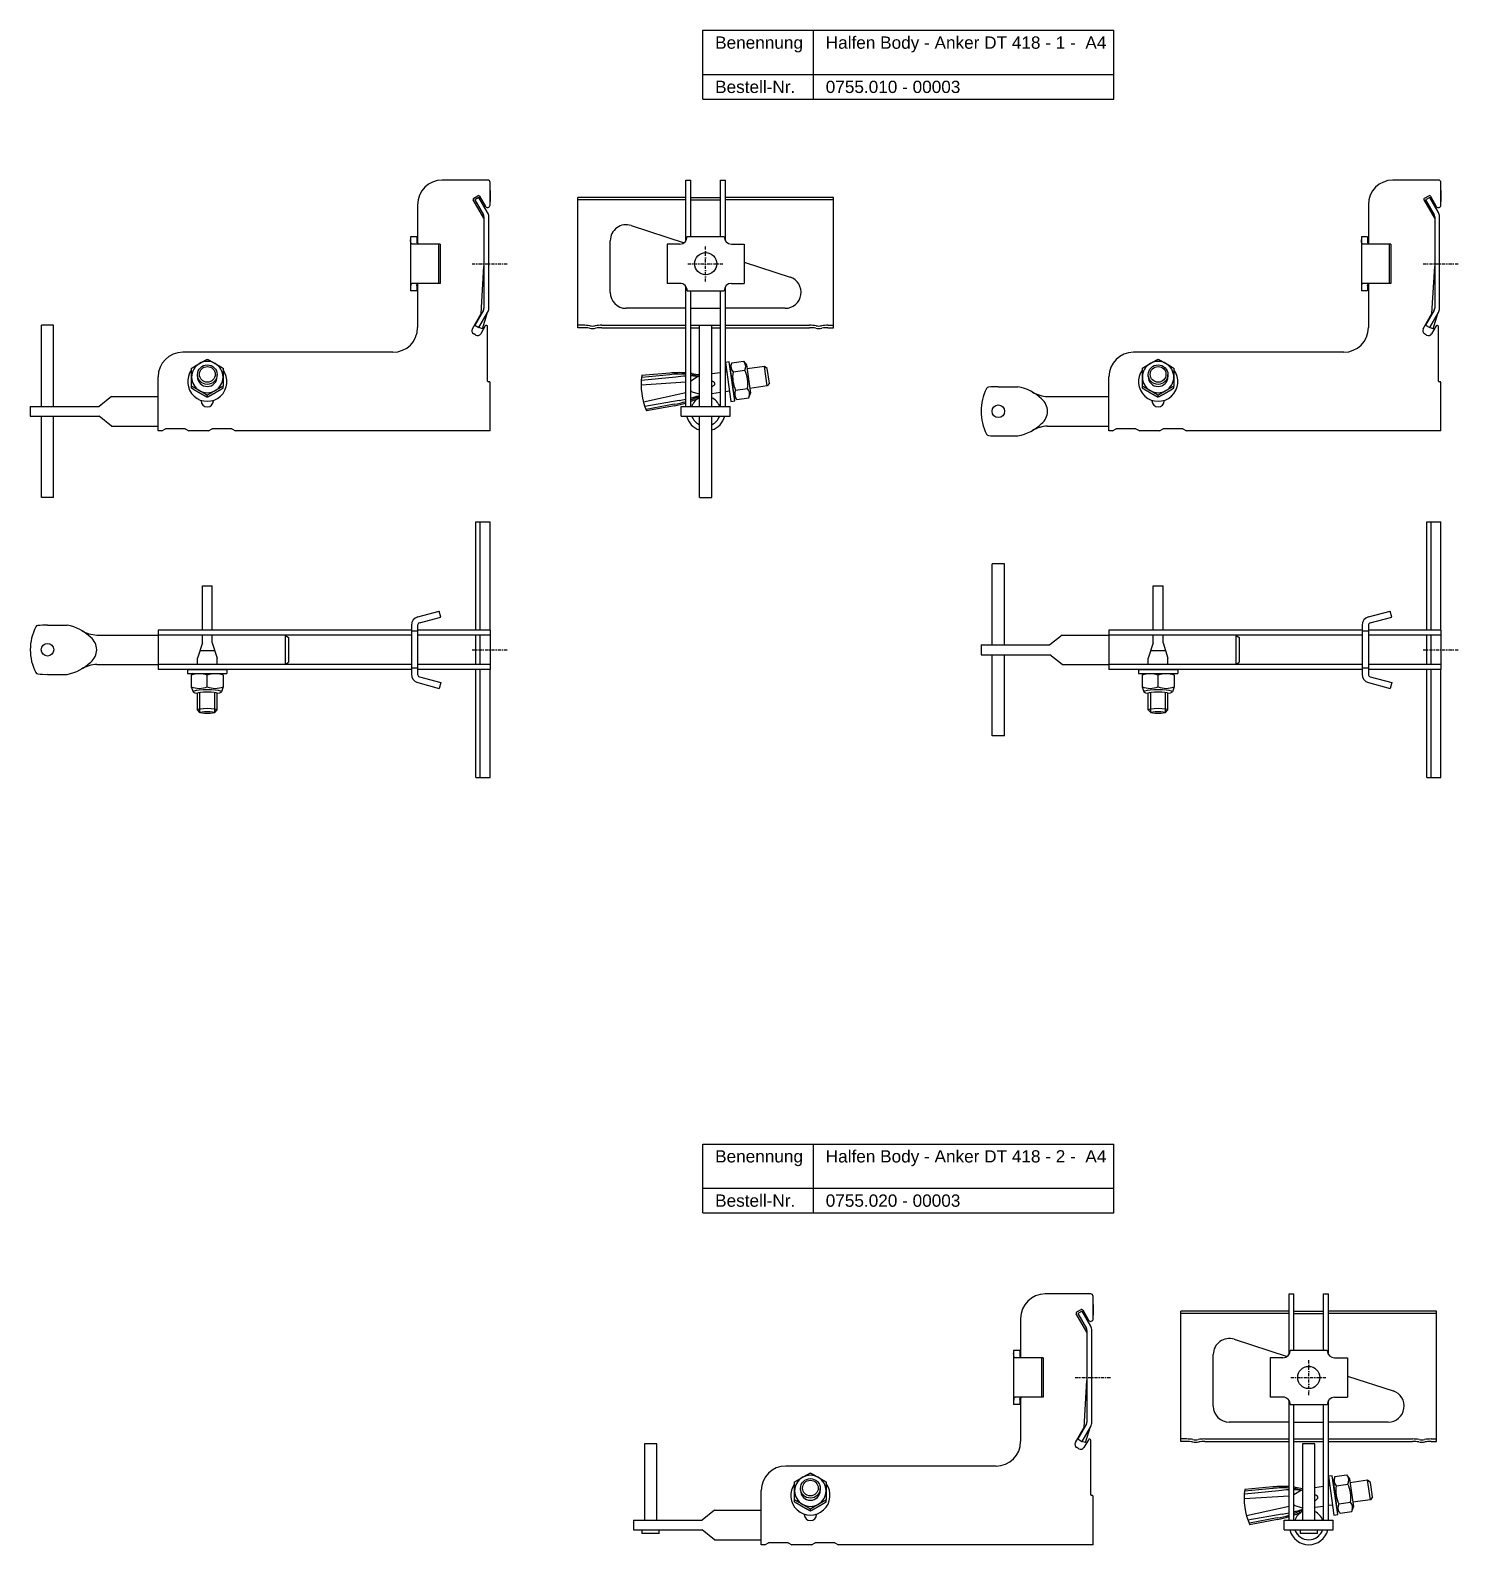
# Model space of a CAD drawing. Header units: millimetres. Extents: x -508 to 780, y -1202 to 170.
# Drawn here: x -508 to 73, y -446 to 170 of the extents above; entities that cross this region are included whole.
import ezdxf

# ---------------------------------------------------------------- set-up
doc = ezdxf.new("R2010")
doc.units = ezdxf.units.MM
doc.header["$LTSCALE"] = 10
doc.linetypes.add('STRICHPUNKT2', pattern=[0.5, 0.25, -0.125, 0, -0.125])
doc.layers.add('HALFEN', color=2, linetype='Continuous')
doc.styles.add('ARIAL50', font='ARIAL.TTF', dxfattribs={"height": 5})

msp = doc.modelspace()

# ---------------------------------------------------------------- linework, layer by layer
at = {"layer": 'HALFEN'}
for p, q in [((-234.53, 170.28), (-67.33, 170.28)), ((-234.53, 142.28), (-234.53, 170.28)), ((-189.56, 142.28), (-189.56, 170.28)), ((-67.33, 142.28), (-67.33, 170.28)), ((-234.53, 152.28), (-67.33, 152.28)), ((-234.53, 142.28), (-67.33, 142.28)), ((-322.07, 109.36), (-340.57, 109.36)), ((-322.07, 109.36), (-340.57, 109.36)), ((-321.07, 105.09), (-321.07, 108.36)), ((-321.07, 99.17), (-321.07, 108.36)), ((-321.07, 105.09), (-321.07, 100.65)), ((-241.39, 84.69), (-241.39, 109.36)), ((-241.39, 109.36), (-239.39, 109.36)), ((-239.39, 86.36), (-239.39, 109.36)), ((-227.39, 86.35), (-227.39, 109.36)), ((-227.39, 109.36), (-225.39, 109.36)), ((-225.39, 84.7), (-225.39, 109.36)), ((64.62, 109.36), (46.12, 109.36)), ((64.62, 109.36), (46.12, 109.36)), ((65.62, 105.09), (65.62, 108.36)), ((65.62, 99.17), (65.62, 108.36)), ((65.62, 105.09), (65.62, 100.65)), ((-350.57, 99.36), (-350.57, 83.62)), ((-285.39, 49.35), (-285.39, 102.35)), ((-241.39, 102.35), (-285.39, 102.35)), ((-241.39, 101.35), (-285.39, 101.35)), ((-239.39, 102.35), (-227.39, 102.35)), ((-239.39, 101.35), (-227.39, 101.35)), ((-181.39, 102.35), (-225.39, 102.35)), ((-181.39, 101.35), (-225.39, 101.35)), ((-181.39, 49.35), (-181.39, 102.35)), ((36.12, 99.36), (36.12, 83.62)), ((-353.39, 86.36), (-353.39, 64.36)), ((-350.89, 86.36), (-353.39, 86.36)), ((-350.89, 86.36), (-350.89, 84.36)), ((-263.69, 90.9), (-242.16, 83.9)), ((-225.88, 86.35), (-240.88, 86.36)), ((33.3, 86.36), (33.3, 64.36)), ((35.8, 86.36), (33.3, 86.36)), ((35.8, 86.36), (35.8, 84.36)), ((-341.39, 83.36), (-352.61, 83.36)), ((-342.04, 83.36), (-342.04, 67.36)), ((-341.39, 83.36), (-341.39, 67.36)), ((-272.2, 63.72), (-272.2, 84.72)), ((-249.09, 83.37), (-249.1, 67.37)), ((-243.88, 83.37), (-249.09, 83.37)), ((-222.88, 83.35), (-217.67, 83.35)), ((-217.67, 83.35), (-217.68, 67.35)), ((45.3, 83.36), (34.08, 83.36)), ((44.65, 83.36), (44.65, 67.36)), ((45.3, 83.36), (45.3, 67.36)), ((-217.68, 75.95), (-199.06, 69.9)), ((-350.89, 64.36), (-353.39, 64.36)), ((-341.39, 67.36), (-352.61, 67.36)), ((-350.89, 66.36), (-350.89, 64.36)), ((-350.57, 67.1), (-350.57, 49.36)), ((-243.89, 67.37), (-249.1, 67.37)), ((-241.39, 17.36), (-241.39, 66.01)), ((-240.89, 64.36), (-225.89, 64.35)), ((-239.39, 17.36), (-239.39, 64.36)), ((-227.39, 17.36), (-227.39, 64.35)), ((-225.39, 17.36), (-225.39, 66.02)), ((-222.89, 67.35), (-217.68, 67.35)), ((35.8, 64.36), (33.3, 64.36)), ((45.3, 67.36), (34.08, 67.36)), ((35.8, 66.36), (35.8, 64.36)), ((36.12, 67.1), (36.12, 49.36)), ((-241.39, 57.22), (-265.7, 57.22)), ((-239.39, 57.22), (-227.39, 57.22)), ((-201.07, 57.22), (-225.39, 57.22)), ((-503.57, 17.36), (-503.57, 50.36)), ((-498.57, 50.36), (-503.57, 50.36)), ((-498.57, 17.36), (-498.57, 50.36)), ((-322.07, 27.66), (-322.07, 49.81)), ((-283.14, 50.35), (-285.39, 50.35)), ((-283.14, 49.35), (-285.39, 49.35)), ((-275.64, 50.35), (-241.39, 50.35)), ((-275.64, 49.35), (-241.39, 49.35)), ((-239.39, 50.35), (-235.89, 50.35)), ((-239.39, 49.35), (-235.89, 49.35)), ((-235.89, 17.36), (-235.89, 50.36)), ((-235.89, 50.36), (-230.89, 50.36)), ((-230.89, 17.36), (-230.89, 50.36)), ((-230.89, 50.35), (-227.39, 50.35)), ((-230.89, 49.35), (-227.39, 49.35)), ((-225.39, 50.35), (-191.14, 50.35)), ((-225.39, 49.35), (-191.14, 49.35)), ((-183.64, 50.35), (-181.39, 50.35)), ((-183.64, 49.35), (-181.39, 49.35)), ((64.62, 27.66), (64.62, 49.81)), ((-360.57, 39.36), (-446.07, 39.36)), ((26.12, 39.36), (-59.38, 39.36)), ((-247.99, 30.92), (-259.42, 29.85)), ((-227.39, 31.04), (-230.89, 30.55)), ((-223.8, 35.42), (-225.39, 35.2)), ((-225.39, 35.2), (-223.16, 19.36)), ((-224.85, 31.39), (-225.39, 31.32)), ((-221.58, 19.58), (-223.8, 35.42)), ((-223.52, 33.4), (-221.9, 21.91)), ((-222.76, 35.07), (-223.5, 33.25)), ((-222.76, 35.07), (-217.98, 35.75)), ((-222.23, 31.36), (-217.45, 32.03)), ((-217.98, 35.75), (-216.76, 34.19)), ((-216.76, 34.19), (-215.15, 22.7)), ((-209.45, 33.56), (-216.53, 32.56)), ((-208.34, 25.64), (-209.45, 33.56)), ((-208.32, 32.71), (-209.45, 33.56)), ((-207.49, 26.76), (-208.32, 32.71)), ((-456.07, 7.36), (-456.07, 29.36)), ((-440.07, 29.47), (-440.07, 30.28)), ((-432.06, 29.47), (-432.06, 30.28)), ((-321.37, 27.36), (-321.77, 27.36)), ((-321.07, 7.36), (-321.07, 27.06)), ((-241.39, 27.17), (-259.66, 26)), ((-245.55, 29.29), (-259.58, 27.86)), ((-247.93, 30.22), (-259.36, 29.14)), ((-236.34, 29.57), (-239.39, 27.58)), ((-237.35, 29.66), (-236.34, 29.57)), ((-208.34, 25.64), (-215.42, 24.64)), ((-207.49, 26.76), (-208.34, 25.64)), ((-114.38, 25.36), (-106.38, 25.36)), ((-69.38, 7.36), (-69.38, 29.36)), ((-53.38, 29.47), (-53.38, 30.28)), ((-45.37, 29.47), (-45.37, 30.28)), ((65.32, 27.36), (64.92, 27.36)), ((65.62, 7.36), (65.62, 27.06)), ((-475.07, 21.36), (-480.07, 17.36)), ((-475.07, 21.36), (-456.07, 21.36)), ((-438.57, 19.66), (-438.57, 19.82)), ((-433.57, 19.66), (-433.57, 19.82)), ((-241.39, 22.85), (-258.69, 19.06)), ((-244.21, 19.78), (-258.09, 17.29)), ((-239.39, 23.8), (-239.32, 23.3)), ((-239.32, 23.3), (-239.39, 23.29)), ((-235.89, 22.25), (-239.32, 23.3)), ((-236.23, 21.69), (-235.89, 21.83)), ((-227.39, 22.96), (-230.89, 22.47)), ((-223.74, 23.47), (-225.39, 23.24)), ((-223.16, 19.36), (-221.58, 19.58)), ((-220.67, 20.2), (-221.88, 21.76)), ((-221.19, 23.92), (-216.41, 24.59)), ((-220.67, 20.2), (-215.89, 20.88)), ((-215.89, 20.88), (-215.15, 22.7)), ((-94.37, 21.36), (-69.38, 21.36)), ((-51.88, 19.66), (-51.88, 19.82)), ((-46.88, 19.66), (-46.88, 19.82)), ((-508.07, 17.36), (-480.07, 17.36)), ((-508.07, 17.36), (-508.07, 13.36)), ((-508.07, 13.36), (-480.07, 13.36)), ((-503.57, -19.64), (-503.57, 13.36)), ((-498.57, -19.64), (-498.57, 13.36)), ((-475.07, 9.36), (-480.07, 13.36)), ((-246.25, 18.24), (-257.53, 16.12)), ((-246.13, 17.6), (-257.41, 15.48)), ((-243.39, 17.36), (-223.39, 17.36)), ((-243.39, 13.36), (-243.39, 17.36)), ((-243.39, 13.36), (-223.39, 13.36)), ((-235.89, -19.64), (-235.89, 13.36)), ((-230.89, -19.64), (-230.89, 13.36)), ((-223.39, 13.36), (-223.39, 17.36)), ((-475.07, 9.36), (-456.07, 9.36)), ((-454.57, 7.36), (-456.07, 7.36)), ((-454.57, 7.36), (-453.07, 8.16)), ((-445.07, 8.16), (-453.07, 8.16)), ((-445.07, 8.16), (-443.57, 7.36)), ((-435.57, 7.36), (-443.57, 7.36)), ((-435.57, 7.36), (-434.07, 8.16)), ((-426.07, 8.16), (-434.07, 8.16)), ((-426.07, 8.16), (-424.57, 7.36)), ((-321.07, 7.36), (-424.57, 7.36)), ((-94.37, 9.36), (-69.38, 9.36)), ((-67.88, 7.36), (-69.38, 7.36)), ((-67.88, 7.36), (-66.38, 8.16)), ((-58.38, 8.16), (-66.38, 8.16)), ((-58.38, 8.16), (-56.88, 7.36)), ((-48.88, 7.36), (-56.88, 7.36)), ((-48.88, 7.36), (-47.38, 8.16)), ((-39.38, 8.16), (-47.38, 8.16)), ((-39.38, 8.16), (-37.88, 7.36)), ((65.62, 7.36), (-37.88, 7.36)), ((-114.38, 5.36), (-106.38, 5.36)), ((-498.57, -19.64), (-503.57, -19.64)), ((-235.89, -19.64), (-230.89, -19.64)), ((-326.8, -73.62), (-326.8, -29.62)), ((-326.8, -29.62), (-321.07, -29.62)), ((-325.07, -73.62), (-325.07, -29.62)), ((-321.07, -73.62), (-321.07, -29.62)), ((59.89, -73.62), (59.89, -29.62)), ((59.89, -29.62), (65.62, -29.62)), ((61.62, -73.62), (61.62, -29.62)), ((65.62, -73.62), (65.62, -29.62)), ((-116.88, -79.62), (-116.88, -46.62)), ((-111.88, -46.62), (-116.88, -46.62)), ((-111.88, -79.62), (-111.88, -46.62)), ((-438.07, -55.6), (-434.07, -55.6)), ((-438.07, -73.62), (-438.07, -55.6)), ((-434.07, -73.62), (-434.07, -55.6)), ((-51.38, -55.6), (-47.38, -55.6)), ((-51.38, -73.62), (-51.38, -55.6)), ((-47.38, -73.62), (-47.38, -55.6)), ((-350.47, -68.26), (-341.71, -65.91)), ((-341.07, -68.33), (-341.71, -65.91)), ((36.22, -68.26), (44.98, -65.91)), ((45.62, -68.33), (44.98, -65.91)), ((-501.07, -71.62), (-493.07, -71.62)), ((-353.07, -73.62), (-456.07, -73.62)), ((-456.07, -73.62), (-456.07, -89.62)), ((-353.07, -71.64), (-353.07, -91.6)), ((-350.57, -71.64), (-350.57, -91.6)), ((-321.07, -73.62), (-350.57, -73.62)), ((-350.57, -73.62), (-350.57, -75.62)), ((-349.82, -70.67), (-341.07, -68.33)), ((-321.07, -73.62), (-321.07, -89.62)), ((33.62, -73.62), (-69.38, -73.62)), ((-69.38, -73.62), (-69.38, -89.62)), ((33.62, -71.64), (33.62, -91.6)), ((36.12, -71.64), (36.12, -91.6)), ((65.62, -73.62), (36.12, -73.62)), ((36.12, -73.62), (36.12, -75.62)), ((36.87, -70.67), (45.62, -68.33)), ((65.62, -73.62), (65.62, -89.62)), ((-481.06, -75.62), (-456.07, -75.62)), ((-353.07, -75.62), (-456.07, -75.62)), ((-438.07, -78.85), (-440.07, -85.1)), ((-438.07, -78.85), (-438.07, -75.62)), ((-434.07, -78.85), (-434.07, -75.62)), ((-434.07, -78.85), (-432.07, -85.1)), ((-404.47, -75.62), (-404.47, -87.62)), ((-404.47, -75.62), (-403.07, -76.62)), ((-403.07, -76.62), (-403.07, -86.62)), ((-350.57, -74.12), (-353.07, -74.12)), ((-321.07, -75.62), (-350.57, -75.62)), ((-350.57, -75.62), (-350.57, -87.62)), ((-326.8, -87.62), (-326.8, -75.62)), ((-325.07, -87.62), (-325.07, -75.62)), ((-121.38, -79.62), (-93.38, -79.62)), ((-121.38, -79.62), (-121.38, -83.62)), ((-88.38, -75.62), (-93.38, -79.62)), ((-88.38, -75.62), (-69.38, -75.62)), ((33.62, -75.62), (-69.38, -75.62)), ((-51.38, -78.85), (-53.38, -85.1)), ((-51.38, -78.85), (-51.38, -75.62)), ((-47.38, -78.85), (-47.38, -75.62)), ((-47.38, -78.85), (-45.38, -85.1)), ((-17.78, -75.62), (-17.78, -87.62)), ((-17.78, -75.62), (-16.38, -76.62)), ((-16.38, -76.62), (-16.38, -86.62)), ((36.12, -74.12), (33.62, -74.12)), ((65.62, -75.62), (36.12, -75.62)), ((36.12, -75.62), (36.12, -87.62)), ((59.89, -87.62), (59.89, -75.62)), ((61.62, -87.62), (61.62, -75.62)), ((-440.07, -87.62), (-440.07, -85.1)), ((-433.03, -82.1), (-439.07, -82.1)), ((-432.07, -87.62), (-432.07, -85.1)), ((-121.38, -83.62), (-93.38, -83.62)), ((-116.88, -116.62), (-116.88, -83.62)), ((-111.88, -116.62), (-111.88, -83.62)), ((-88.38, -87.62), (-93.38, -83.62)), ((-53.38, -87.62), (-53.38, -85.1)), ((-46.34, -82.1), (-52.38, -82.1)), ((-45.38, -87.62), (-45.38, -85.1)), ((-501.07, -91.62), (-493.07, -91.62)), ((-481.06, -87.62), (-456.07, -87.62)), ((-353.07, -87.62), (-456.07, -87.62)), ((-353.07, -89.62), (-456.07, -89.62)), ((-444.07, -89.62), (-428.07, -89.62)), ((-444.07, -89.62), (-444.07, -91.21)), ((-444.07, -91.21), (-428.07, -91.21)), ((-441.87, -91.21), (-442.57, -91.94)), ((-442.57, -91.94), (-442.57, -96.73)), ((-441.87, -91.21), (-430.27, -91.21)), ((-436.07, -96.73), (-436.07, -91.94)), ((-430.27, -91.21), (-429.57, -91.94)), ((-429.57, -91.94), (-429.57, -96.73)), ((-428.07, -89.62), (-428.07, -91.21)), ((-404.47, -87.62), (-403.07, -86.62)), ((-350.57, -89.12), (-353.07, -89.12)), ((-321.07, -87.62), (-350.57, -87.62)), ((-350.57, -87.62), (-350.57, -89.62)), ((-321.07, -89.62), (-350.57, -89.62)), ((-326.8, -133.62), (-326.8, -89.62)), ((-325.07, -133.62), (-325.07, -89.62)), ((-321.07, -133.62), (-321.07, -89.62)), ((-88.38, -87.62), (-69.38, -87.62)), ((33.62, -87.62), (-69.38, -87.62)), ((33.62, -89.62), (-69.38, -89.62)), ((-57.38, -89.62), (-41.38, -89.62)), ((-57.38, -89.62), (-57.38, -91.21)), ((-57.38, -91.21), (-41.38, -91.21)), ((-55.18, -91.21), (-55.88, -91.94)), ((-55.88, -91.94), (-55.88, -96.73)), ((-55.18, -91.21), (-43.58, -91.21)), ((-49.38, -96.73), (-49.38, -91.94)), ((-43.58, -91.21), (-42.88, -91.94)), ((-42.88, -91.94), (-42.88, -96.73)), ((-41.38, -89.62), (-41.38, -91.21)), ((-17.78, -87.62), (-16.38, -86.62)), ((36.12, -89.12), (33.62, -89.12)), ((65.62, -87.62), (36.12, -87.62)), ((36.12, -87.62), (36.12, -89.62)), ((65.62, -89.62), (36.12, -89.62)), ((59.89, -133.62), (59.89, -89.62)), ((61.62, -133.62), (61.62, -89.62)), ((65.62, -133.62), (65.62, -89.62)), ((-442.57, -96.73), (-441.87, -98.75)), ((-429.57, -96.73), (-430.27, -98.75)), ((-350.47, -94.98), (-341.71, -97.33)), ((-349.82, -92.57), (-341.07, -94.92)), ((-341.07, -94.92), (-341.71, -97.33)), ((-55.88, -96.73), (-55.18, -98.75)), ((-42.88, -96.73), (-43.58, -98.75)), ((36.22, -94.98), (44.98, -97.33)), ((36.87, -92.57), (45.62, -94.92)), ((45.62, -94.92), (44.98, -97.33)), ((-440.07, -106.1), (-440.07, -99.33)), ((-440.07, -106.1), (-440.07, -99.33)), ((-439.07, -107.1), (-439.07, -98.99)), ((-439.07, -107.1), (-439.07, -98.99)), ((-433.07, -107.1), (-433.07, -98.99)), ((-433.07, -107.1), (-433.07, -98.99)), ((-432.07, -106.1), (-432.07, -99.33)), ((-432.07, -106.1), (-432.07, -99.33)), ((-53.38, -106.1), (-53.38, -99.33)), ((-53.38, -106.1), (-53.38, -99.33)), ((-52.38, -107.1), (-52.38, -98.99)), ((-52.38, -107.1), (-52.38, -98.99)), ((-46.38, -107.1), (-46.38, -98.99)), ((-46.38, -107.1), (-46.38, -98.99)), ((-45.38, -106.1), (-45.38, -99.33)), ((-45.38, -106.1), (-45.38, -99.33)), ((-439.07, -107.1), (-440.07, -106.1)), ((-439.07, -107.1), (-440.07, -106.1)), ((-433.07, -107.1), (-432.07, -106.1)), ((-433.07, -107.1), (-432.07, -106.1)), ((-52.38, -107.1), (-53.38, -106.1)), ((-52.38, -107.1), (-53.38, -106.1)), ((-46.38, -107.1), (-45.38, -106.1)), ((-46.38, -107.1), (-45.38, -106.1)), ((-111.88, -116.62), (-116.88, -116.62)), ((-326.8, -133.62), (-321.07, -133.62)), ((59.89, -133.62), (65.62, -133.62)), ((-234.53, -282.62), (-67.33, -282.62)), ((-234.53, -310.62), (-234.53, -282.62)), ((-189.56, -310.62), (-189.56, -282.62)), ((-67.33, -310.62), (-67.33, -282.62)), ((-234.53, -300.62), (-67.33, -300.62)), ((-234.53, -310.62), (-67.33, -310.62)), ((-76.8, -343.55), (-95.3, -343.55)), ((-76.8, -343.55), (-95.3, -343.55)), ((-75.8, -347.81), (-75.8, -344.55)), ((-75.8, -353.73), (-75.8, -344.55)), ((3.88, -368.21), (3.88, -343.55)), ((3.88, -343.55), (5.88, -343.55)), ((5.88, -366.54), (5.88, -343.55)), ((17.88, -366.55), (17.88, -343.55)), ((17.88, -343.55), (19.88, -343.55)), ((19.88, -368.2), (19.88, -343.55)), ((-75.8, -347.81), (-75.8, -352.26)), ((-40.12, -403.55), (-40.12, -350.56)), ((3.88, -350.56), (-40.12, -350.56)), ((5.88, -350.56), (17.88, -350.56)), ((63.88, -350.56), (19.88, -350.56)), ((63.88, -403.55), (63.88, -350.56)), ((-105.3, -353.55), (-105.3, -369.29)), ((3.88, -351.56), (-40.12, -351.56)), ((5.88, -351.56), (17.88, -351.56)), ((63.88, -351.56), (19.88, -351.56)), ((-18.43, -362), (3.1, -369)), ((-108.13, -366.55), (-108.13, -388.55)), ((-105.63, -366.55), (-108.13, -366.55)), ((-105.63, -366.55), (-105.63, -368.55)), ((-26.94, -389.19), (-26.94, -368.19)), ((19.39, -366.55), (4.39, -366.54)), ((-96.13, -369.55), (-107.34, -369.55)), ((-96.78, -369.55), (-96.78, -385.55)), ((-96.13, -369.55), (-96.13, -385.55)), ((-3.82, -369.54), (-3.84, -385.54)), ((1.39, -369.54), (-3.82, -369.54)), ((22.39, -369.56), (27.6, -369.56)), ((27.6, -369.56), (27.58, -385.56)), ((27.59, -376.96), (46.2, -383)), ((-96.13, -385.55), (-107.34, -385.55)), ((-105.63, -386.55), (-105.63, -388.55)), ((-105.3, -385.81), (-105.3, -403.55)), ((1.37, -385.54), (-3.84, -385.54)), ((3.88, -435.55), (3.88, -386.89)), ((19.88, -435.55), (19.88, -386.88)), ((22.37, -385.56), (27.58, -385.56)), ((-105.63, -388.55), (-108.13, -388.55)), ((4.37, -388.54), (19.37, -388.55)), ((5.88, -435.55), (5.88, -388.54)), ((17.88, -435.55), (17.88, -388.55)), ((3.88, -395.69), (-20.44, -395.69)), ((5.88, -395.69), (17.88, -395.69)), ((44.2, -395.69), (19.88, -395.69)), ((-258.3, -404.55), (-258.3, -435.55)), ((-253.3, -404.55), (-258.3, -404.55)), ((-253.3, -435.55), (-253.3, -404.55)), ((-76.8, -425.25), (-76.8, -403.1)), ((-37.87, -402.55), (-40.12, -402.55)), ((-37.87, -403.55), (-40.12, -403.55)), ((-30.37, -402.55), (3.88, -402.55)), ((-30.37, -403.55), (3.88, -403.55)), ((5.88, -402.55), (17.88, -402.55)), ((5.88, -403.55), (17.88, -403.55)), ((9.38, -404.55), (9.38, -435.55)), ((14.38, -404.55), (9.38, -404.55)), ((14.38, -435.55), (14.38, -404.55)), ((19.88, -402.55), (54.13, -402.55)), ((19.88, -403.55), (54.13, -403.55)), ((61.63, -402.55), (63.88, -402.55)), ((61.63, -403.55), (63.88, -403.55)), ((-115.3, -413.55), (-200.8, -413.55)), ((21.46, -417.48), (19.88, -417.7)), ((19.88, -417.7), (22.11, -433.55)), ((23.69, -433.33), (21.46, -417.48)), ((22.51, -417.83), (21.77, -419.66)), ((22.51, -417.83), (27.29, -417.16)), ((27.29, -417.16), (28.5, -418.71)), ((28.5, -418.71), (30.12, -430.2)), ((-210.8, -445.55), (-210.8, -423.55)), ((-194.8, -423.43), (-194.8, -422.63)), ((-186.8, -423.43), (-186.8, -422.63)), ((-0.28, -423.61), (-14.31, -425.04)), ((-2.73, -421.98), (-14.15, -423.06)), ((-2.67, -422.69), (-14.09, -423.76)), ((8.93, -423.34), (5.88, -425.33)), ((7.91, -423.25), (8.93, -423.34)), ((17.88, -421.87), (14.38, -422.36)), ((20.42, -421.51), (19.88, -421.59)), ((21.75, -419.51), (23.36, -430.99)), ((23.03, -421.55), (27.81, -420.88)), ((35.81, -419.35), (28.73, -420.34)), ((36.93, -427.27), (35.81, -419.35)), ((36.94, -420.2), (35.81, -419.35)), ((37.78, -426.14), (36.94, -420.2)), ((-76.1, -425.55), (-76.5, -425.55)), ((-75.8, -445.55), (-75.8, -425.85)), ((3.88, -425.74), (-14.39, -426.91)), ((3.88, -430.06), (-13.42, -433.84)), ((5.88, -429.11), (5.95, -429.6)), ((5.95, -429.6), (5.88, -429.62)), ((9.38, -430.66), (5.95, -429.6)), ((9.03, -431.21), (9.38, -431.08)), ((17.88, -429.95), (14.38, -430.44)), ((21.53, -429.43), (19.88, -429.67)), ((24.08, -428.98), (28.86, -428.31)), ((29.38, -432.03), (30.12, -430.2)), ((36.93, -427.27), (29.85, -428.26)), ((37.78, -426.14), (36.93, -427.27)), ((-262.8, -435.55), (-234.8, -435.55)), ((-262.8, -435.55), (-262.8, -439.55)), ((-229.8, -431.55), (-234.8, -435.55)), ((-229.8, -431.55), (-210.8, -431.55)), ((-193.3, -433.25), (-193.3, -433.08)), ((-188.3, -433.25), (-188.3, -433.08)), ((1.06, -433.12), (-12.83, -435.61)), ((-0.98, -434.67), (-12.26, -436.78)), ((-0.87, -435.31), (-12.15, -437.42)), ((1.88, -435.55), (21.88, -435.55)), ((1.88, -439.55), (1.88, -435.55)), ((21.88, -439.55), (21.88, -435.55)), ((22.11, -433.55), (23.69, -433.33)), ((24.6, -432.7), (23.39, -431.15)), ((24.6, -432.7), (29.38, -432.03)), ((-262.8, -439.55), (-234.8, -439.55)), ((-259.3, -439.55), (-259.3, -441.05)), ((-252.3, -441.05), (-259.3, -441.05)), ((-252.3, -441.05), (-252.3, -439.55)), ((-229.8, -443.55), (-234.8, -439.55)), ((1.88, -439.55), (21.88, -439.55)), ((8.38, -439.55), (8.38, -441.05)), ((15.38, -441.05), (8.38, -441.05)), ((15.38, -441.05), (15.38, -439.55)), ((-229.8, -443.55), (-210.8, -443.55)), ((-209.3, -445.55), (-210.8, -445.55)), ((-209.3, -445.55), (-207.8, -444.75)), ((-199.8, -444.75), (-207.8, -444.75)), ((-199.8, -444.75), (-198.3, -445.55)), ((-190.3, -445.55), (-198.3, -445.55)), ((-190.3, -445.55), (-188.8, -444.75)), ((-180.8, -444.75), (-188.8, -444.75)), ((-180.8, -444.75), (-179.3, -445.55)), ((-75.8, -445.55), (-179.3, -445.55))]:
    msp.add_line(p, q, dxfattribs=at)
at = {"layer": 'HALFEN', "extrusion": (0, 1, 0)}
for p, q in [((-323.59, 93.82), (-327.92, 101.31)), ((-327.73, 101.99), (-326, 102.99)), ((-325.59, 102.35), (-327.32, 101.35)), ((-327.32, 101.35), (-323.79, 95.23)), ((-322.06, 96.23), (-325.59, 102.35)), ((-325.32, 102.81), (-322.93, 98.67)), ((63.1, 93.82), (58.77, 101.31)), ((58.96, 101.99), (60.69, 102.99)), ((61.1, 102.35), (59.37, 101.35)), ((59.37, 101.35), (62.9, 95.23)), ((64.63, 96.23), (61.1, 102.35)), ((61.37, 102.81), (63.76, 98.67)), ((-323.59, 94.48), (-323.59, 57.22)), ((-321.59, 57.22), (-321.59, 94.48)), ((63.1, 94.48), (63.1, 57.22)), ((65.1, 57.22), (65.1, 94.48)), ((-324.72, 55.08), (-323.59, 74.19)), ((61.97, 55.08), (63.1, 74.19)), ((-323.79, 56.47), (-327.32, 50.35)), ((-325.59, 49.36), (-322.06, 55.47)), ((62.9, 56.47), (59.37, 50.35)), ((61.1, 49.36), (64.63, 55.47)), ((-328.28, 48.91), (-324.72, 55.08)), ((-327.32, 50.35), (-325.6, 49.36)), ((-325.59, 49.36), (-325.6, 49.36)), ((-325.25, 49.23), (-325.59, 49.36)), ((-323, 50.06), (-324.82, 46.91)), ((-324.18, 48.85), (-322.28, 55.09)), ((58.41, 48.91), (61.97, 55.08)), ((59.37, 50.35), (61.09, 49.36)), ((61.1, 49.36), (61.09, 49.36)), ((61.44, 49.23), (61.1, 49.36)), ((63.69, 50.06), (61.87, 46.91)), ((62.5, 48.85), (64.41, 55.09)), ((-326.87, 46.36), (-327.73, 46.86)), ((-324.18, 48.85), (-325.25, 49.23)), ((59.82, 46.36), (58.96, 46.86)), ((62.5, 48.85), (61.44, 49.23)), ((-442.47, 24.79), (-442.47, 25.53)), ((-429.67, 24.79), (-429.67, 25.53)), ((-55.78, 24.79), (-55.78, 25.53)), ((-42.98, 24.79), (-42.98, 25.53)), ((-436.07, 21.12), (-436.07, 21.86)), ((-49.38, 21.12), (-49.38, 21.86)), ((-82.47, -350.91), (-80.73, -349.91)), ((-80.32, -350.56), (-82.06, -351.56)), ((-76.79, -356.68), (-80.32, -350.56)), ((-80.05, -350.1), (-77.66, -354.23)), ((-78.32, -359.09), (-82.65, -351.6)), ((-82.06, -351.56), (-78.52, -357.68)), ((-78.32, -358.43), (-78.32, -395.69)), ((-76.32, -395.69), (-76.32, -358.43)), ((-79.45, -397.83), (-78.32, -378.72)), ((-83.01, -404), (-79.45, -397.83)), ((-78.52, -396.44), (-82.06, -402.55)), ((-80.32, -403.55), (-76.79, -397.44)), ((-78.92, -404.05), (-77.01, -397.82)), ((-81.6, -406.55), (-82.47, -406.05)), ((-82.06, -402.55), (-80.34, -403.55)), ((-80.32, -403.55), (-80.34, -403.55)), ((-79.98, -403.67), (-80.32, -403.55)), ((-78.92, -404.05), (-79.98, -403.67)), ((-77.73, -402.85), (-79.55, -406)), ((-197.2, -428.12), (-197.2, -427.38)), ((-190.8, -431.79), (-190.8, -431.05)), ((-184.4, -428.12), (-184.4, -427.38))]:
    msp.add_line(p, q, dxfattribs=at)
at = {"layer": 'HALFEN', "color": 1, "linetype": 'STRICHPUNKT2', "ltscale": 0.5}
for p, q in [((-233.39, 68.11), (-233.39, 82.61)), ((-328.32, 75.36), (-313.82, 75.36)), ((-240.64, 75.36), (-226.14, 75.36)), ((58.37, 75.36), (72.87, 75.36)), ((-328.32, -81.62), (-313.82, -81.62)), ((58.37, -81.62), (72.87, -81.62)), ((11.88, -384.8), (11.88, -370.3)), ((-83.05, -377.55), (-68.55, -377.55)), ((4.63, -377.55), (19.13, -377.55))]:
    msp.add_line(p, q, dxfattribs=at)
at = {"layer": 'HALFEN'}
for centre, radius in [((-233.39, 75.36), 4.5), ((-114.38, 15.36), 2.55), ((-501.07, -81.62), 2.55), ((11.88, -377.55), 4.5)]:
    msp.add_circle(centre, radius, dxfattribs=at)
for centre, radius, start, end in [((-340.57, 99.36), 10, 90, 180), ((-322.07, 108.36), 1, 0, 90), ((46.12, 99.36), 10, 90, 180), ((64.62, 108.36), 1, 0, 90), ((-327.48, 101.56), 0.5, 120, 210), ((-325.75, 102.56), 0.5, 30, 120), ((-322.07, 99.17), 1, 210, 0), ((59.21, 101.56), 0.5, 120, 210), ((60.94, 102.56), 0.5, 30, 120), ((64.62, 99.17), 1, 210, 0), ((-325.09, 94.48), 1.5, 0, 30), ((-325.09, 94.48), 3.5, 360, 30), ((61.6, 94.48), 1.5, 0, 30), ((61.6, 94.48), 3.5, 360, 30), ((-265.7, 84.72), 6.5, 72, 180), ((-243.88, 86.37), 3, 269.95559, 359.95559), ((-222.88, 86.35), 3, 179.95559, 269.95559), ((-201.07, 63.72), 6.5, 270, 72), ((-265.7, 63.72), 6.5, 180, 270), ((-243.89, 64.37), 3, 359.95559, 89.95559), ((-222.89, 64.35), 3, 89.95559, 179.95559), ((-325.09, 57.22), 1.5, 330, 360), ((-325.09, 57.22), 3.5, 330, 0), ((61.6, 57.22), 1.5, 330, 360), ((61.6, 57.22), 3.5, 330, 0), ((-360.57, 49.36), 10, 270, 0), ((-322.57, 49.81), 0.5, 0, 150), ((-283.14, 34.35), 16, 80.36636, 90), ((-283.14, 34.35), 15, 80.36636, 90), ((-279.39, 56.44), 6.41, 260.36636, 279.63364), ((-275.64, 34.35), 16, 90, 99.63364), ((-275.64, 34.35), 15, 90, 99.63364), ((-191.14, 34.35), 16, 80.36636, 90), ((-191.14, 34.35), 15, 80.36636, 90), ((-187.39, 56.44), 6.41, 260.36636, 279.63364), ((-183.64, 34.35), 16, 90, 99.63364), ((-183.64, 34.35), 15, 90, 99.63364), ((26.12, 49.36), 10, 270, 0), ((64.12, 49.81), 0.5, 0, 150), ((-326.98, 48.16), 1.5, 150, 240), ((-326.12, 47.66), 1.5, 240, 330), ((-279.39, 56.44), 7.41, 260.36636, 279.63364), ((-187.39, 56.44), 7.41, 260.36636, 279.63364), ((59.71, 48.16), 1.5, 150, 240), ((60.57, 47.66), 1.5, 240, 330), ((-446.07, 29.36), 10, 90, 180), ((-59.38, 29.36), 10, 90, 180), ((-436.07, 27.42), 8, 143.1301, 36.8699), ((-243.99, -11.23), 42.29, 86.47165, 95.44157), ((-243.99, -11.23), 42.29, 83.07738, 83.75165), ((-219.79, 33.6), 3.32, 162.43847, 222.43847), ((-210.01, 29.28), 12.4, 170.38303, 205.61697), ((-220.43, 33.51), 3.32, 333.56153, 33.56153), ((-228.64, 26.67), 12.4, 350.38303, 25.61697), ((-49.38, 27.42), 8, 143.1301, 36.8699), ((-321.77, 27.66), 0.3, 180, 270), ((-321.37, 27.06), 0.3, 0, 90), ((-232.86, 26.23), 26.8, 172.24397, 203.64347), ((-243.83, -0.15), 30.65, 85.43459, 97.65576), ((-239.53, -13.98), 43.69, 92.44132, 97.9226), ((-243.83, -0.15), 30.65, 74.98685, 81.67144), ((-239.53, -13.98), 43.69, 87.15167, 89.81779), ((-234.16, 50.74), 20.54, 256.67305, 265.17141), ((-243.83, -0.15), 30.65, 63.44584, 65.02826), ((-250.67, 48.57), 30.65, 310.20847, 312.55416), ((-230.3, 26.69), 0.594, 357.93529, 73.26541), ((-230.27, 26.49), 0.594, 302.73459, 18.06471), ((-100.82, 15.36), 20.55, 153.10667, 206.89333), ((-118.26, 24.2), 1, 95.71948, 153.10667), ((-115.03, -8.02), 33.38, 88.87071, 95.71948), ((-109.84, 6.97), 18.71, 45.68888, 79.34138), ((64.92, 27.66), 0.3, 180, 270), ((65.32, 27.06), 0.3, 0, 90), ((-436.07, 19.66), 2.5, 180, 0), ((-250.67, 48.57), 30.65, 278.34424, 287.63767), ((-253.88, 59.17), 42.29, 280.55843, 287.18811), ((-250.35, 63.04), 43.69, 278.0774, 281.83857), ((-250.67, 48.57), 30.65, 291.60765, 298.84489), ((-250.35, 63.04), 43.69, 284.53264, 288.84833), ((-253.88, 59.17), 42.29, 290.04791, 292.92262), ((-233.39, 15.36), 6, 114.62432, 160.52878), ((-227.35, 2.31), 20.54, 114.55078, 119.32695), ((-233.39, 15.36), 6, 19.47122, 65.37568), ((-218.22, 22.44), 3.32, 153.56153, 213.56153), ((-218.86, 22.35), 3.32, 342.43847, 42.43847), ((-93.67, 34.91), 13.57, 240.09537, 267.05052), ((-100.8, 15.36), 6.43, 308.92503, 51.07497), ((-49.38, 19.66), 2.5, 180, 0), ((-233.39, 15.36), 8, 194.47751, 251.79004), ((-233.39, 15.36), 6, 199.47122, 245.37568), ((-233.39, 15.36), 6, 199.47122, 245.37568), ((-233.39, 15.36), 8, 288.20996, 345.52249), ((-233.39, 15.36), 6, 294.62432, 340.52878), ((-233.39, 15.36), 6, 294.62432, 340.52878), ((-109.84, 23.75), 18.71, 280.65862, 314.31112), ((-93.67, -4.2), 13.57, 92.94948, 119.90463), ((-118.26, 6.51), 1, 206.89333, 264.28052), ((-115.03, 38.73), 33.38, 264.28052, 271.12929), ((-487.51, -81.62), 20.55, 153.10667, 206.89333), ((-504.95, -72.78), 1, 95.71948, 153.10667), ((-501.72, -105), 33.38, 88.87071, 95.71948), ((-496.53, -90.01), 18.71, 45.68888, 79.34138), ((-480.36, -62.07), 13.57, 240.09537, 267.05052), ((-349.57, -71.64), 3.5, 105, 180), ((-349.57, -71.64), 1, 105, 180), ((37.12, -71.64), 3.5, 105, 180), ((37.12, -71.64), 1, 105, 180), ((-487.49, -81.62), 6.43, 308.92503, 51.07497), ((-504.95, -90.47), 1, 206.89333, 264.28052), ((-501.72, -58.24), 33.38, 264.28052, 271.12929), ((-496.53, -73.23), 18.71, 280.65862, 314.31112), ((-480.36, -101.17), 13.57, 92.94948, 119.90463), ((-439.32, -100.73), 9.37, 69.70545, 110.29455), ((-432.82, -100.73), 9.37, 69.70545, 110.29455), ((-349.57, -91.6), 3.5, 180, 255), ((-349.57, -91.6), 1, 180, 255), ((-52.63, -100.73), 9.37, 69.70545, 110.29455), ((-46.13, -100.73), 9.37, 69.70545, 110.29455), ((37.12, -91.6), 3.5, 180, 255), ((37.12, -91.6), 1, 180, 255), ((-439.32, -87.94), 9.37, 249.70545, 290.29455), ((-432.82, -87.94), 9.37, 249.70545, 290.29455), ((-52.63, -87.94), 9.37, 249.70545, 290.29455), ((-46.13, -87.94), 9.37, 249.70545, 290.29455), ((-95.3, -353.55), 10, 90, 180), ((-76.8, -344.55), 1, 0, 90), ((-82.22, -351.35), 0.5, 120, 210), ((-80.48, -350.35), 0.5, 30, 120), ((-76.8, -353.73), 1, 210, 0), ((-79.82, -358.43), 3.5, 360, 30), ((-79.82, -358.43), 1.5, 0, 30), ((-20.44, -368.19), 6.5, 72, 180), ((1.39, -366.54), 3, 269.95559, 359.95559), ((22.39, -366.56), 3, 179.95559, 269.95559), ((1.37, -388.54), 3, 359.95559, 89.95559), ((22.37, -388.56), 3, 89.95559, 179.95559), ((44.2, -389.19), 6.5, 270, 72), ((-20.44, -389.19), 6.5, 180, 270), ((-79.82, -395.69), 1.5, 330, 360), ((-79.82, -395.69), 3.5, 330, 0), ((-115.3, -403.55), 10, 270, 0), ((-81.72, -404.75), 1.5, 150, 240), ((-80.85, -405.25), 1.5, 240, 330), ((-77.3, -403.1), 0.5, 0, 150), ((-37.87, -418.55), 16, 80.36636, 90), ((-37.87, -418.55), 15, 80.36636, 90), ((-34.12, -396.46), 7.41, 260.36636, 279.63364), ((-34.12, -396.46), 6.41, 260.36636, 279.63364), ((-30.37, -418.55), 16, 90, 99.63364), ((-30.37, -418.55), 15, 90, 99.63364), ((54.13, -418.55), 16, 80.36636, 90), ((54.13, -418.55), 15, 80.36636, 90), ((57.88, -396.46), 7.41, 260.36636, 279.63364), ((57.88, -396.46), 6.41, 260.36636, 279.63364), ((61.63, -418.55), 16, 90, 99.63364), ((61.63, -418.55), 15, 90, 99.63364), ((-200.8, -423.55), 10, 90, 180), ((25.48, -419.31), 3.32, 162.43847, 222.43847), ((24.84, -419.4), 3.32, 333.56153, 33.56153), ((-190.8, -425.48), 8, 143.1301, 36.8699), ((12.41, -426.67), 26.8, 172.24397, 203.64347), ((1.28, -464.13), 42.29, 86.47165, 95.44157), ((1.44, -453.06), 30.65, 85.43459, 97.65576), ((5.74, -466.88), 43.69, 92.44132, 97.9226), ((1.28, -464.13), 42.29, 83.07738, 83.75165), ((1.44, -453.06), 30.65, 74.98685, 81.67144), ((5.74, -466.88), 43.69, 87.15167, 89.81779), ((11.11, -402.17), 20.54, 256.67305, 265.17141), ((35.26, -423.62), 12.4, 170.38303, 205.61697), ((16.63, -426.24), 12.4, 350.38303, 25.61697), ((-76.5, -425.25), 0.3, 180, 270), ((-76.1, -425.85), 0.3, 0, 90), ((1.44, -453.06), 30.65, 63.44584, 65.02826), ((-5.41, -404.34), 30.65, 310.20847, 312.55416), ((14.97, -426.21), 0.594, 357.93529, 73.26541), ((15, -426.42), 0.594, 302.73459, 18.06471), ((27.05, -430.46), 3.32, 153.56153, 213.56153), ((26.41, -430.55), 3.32, 342.43847, 42.43847), ((-190.8, -433.25), 2.5, 180, 0), ((-5.41, -404.34), 30.65, 278.34424, 287.63767), ((-8.62, -393.74), 42.29, 280.55843, 287.18811), ((-5.08, -389.86), 43.69, 278.0774, 281.83857), ((-5.41, -404.34), 30.65, 291.60765, 298.84489), ((-5.08, -389.86), 43.69, 284.53264, 288.84833), ((-8.62, -393.74), 42.29, 290.04791, 292.92262), ((11.88, -437.55), 6, 114.62432, 160.52878), ((17.91, -450.59), 20.54, 114.55078, 119.32695), ((11.88, -437.55), 6, 19.47122, 65.37568), ((11.88, -437.55), 8, 194.47751, 345.52249), ((11.88, -437.55), 6, 199.47122, 245.37568), ((11.88, -437.55), 6, 199.47122, 340.52878), ((11.88, -437.55), 6, 294.62432, 340.52878)]:
    msp.add_arc(centre, radius, start, end, dxfattribs=at)
for centre, major_axis, ratio, start_param, end_param in [((-436.07, 29.26), (-6.4, 0), 0.992546, -1.047198, 0), ((-436.07, 29.26), (6.4, 0), 0.992546, 1.047198, 2.094395), ((-436.07, 29.26), (6.4, 0), 0.992546, 0, 1.047198), ((-49.38, 29.26), (-6.4, 0), 0.992546, -1.047198, 0), ((-49.38, 29.26), (6.4, 0), 0.992546, 1.047198, 2.094395), ((-49.38, 29.26), (6.4, 0), 0.992546, 0, 1.047198), ((-436.07, 29.26), (6.4, 0), 0.992546, 3.141593, 4.18879), ((-436.07, 29.4), (4, 0), 0.992546, 3.123186, 4.712389), ((-436.07, 29.4), (-4, 0), 0.992546, 1.570796, 3.16), ((-436.07, 29.26), (-6.4, 0), 0.992546, 2.094395, 3.141593), ((-49.38, 29.26), (6.4, 0), 0.992546, 3.141593, 4.18879), ((-49.38, 29.4), (4, 0), 0.992546, 3.123186, 4.712389), ((-49.38, 29.4), (-4, 0), 0.992546, 1.570796, 3.16), ((-49.38, 29.26), (-6.4, 0), 0.992546, 2.094395, 3.141593), ((-436.07, 29.26), (-6.4, 0), 0.992546, 1.047198, 2.094395), ((-49.38, 29.26), (-6.4, 0), 0.992546, 1.047198, 2.094395), ((-436.07, -98.75), (-5.8, 0), 0.139173, 2.331809, 7.092969), ((-49.38, -98.75), (-5.8, 0), 0.139173, 2.331809, 7.092969), ((-436.06, -99.36), (4, 0), 0.139033, 0.050629, 3.096659), ((-49.38, -99.36), (4, 0), 0.139033, 0.050629, 3.096659), ((-436.07, -106.11), (-4, 0), 0.139173, 3.158116, 6.266662), ((-436.07, -106.11), (-4, 0), 0.139173, 3.158116, 6.266662), ((-49.38, -106.11), (-4, 0), 0.139173, 3.158116, 6.266662), ((-49.38, -106.11), (-4, 0), 0.139173, 3.158116, 6.266662), ((-190.8, -423.64), (-6.4, 0), 0.992546, -1.047198, 0), ((-190.8, -423.64), (6.4, 0), 0.992546, 1.047198, 2.094395), ((-190.8, -423.64), (6.4, 0), 0.992546, 0, 1.047198), ((-190.8, -423.64), (6.4, 0), 0.992546, 3.141593, 4.18879), ((-190.8, -423.51), (4, 0), 0.992546, 3.123186, 4.712389), ((-190.8, -423.51), (-4, 0), 0.992546, 1.570796, 3.16), ((-190.8, -423.64), (-6.4, 0), 0.992546, 2.094395, 3.141593), ((-190.8, -423.64), (-6.4, 0), 0.992546, 1.047198, 2.094395)]:
    msp.add_ellipse(centre, major_axis=major_axis, ratio=ratio, start_param=start_param, end_param=end_param, dxfattribs=at)
for centre, major_axis, ratio in [((-436.07, 30.28), (4, 0), 0.992546), ((-436.07, 30.37), (3.2, 0), 0.992546), ((-49.38, 30.28), (4, 0), 0.992546), ((-49.38, 30.37), (3.2, 0), 0.992546), ((-436.07, -107.1), (-3, 0), 0.139173), ((-436.07, -107.1), (-3, 0), 0.139173), ((-49.38, -107.1), (-3, 0), 0.139173), ((-49.38, -107.1), (-3, 0), 0.139173), ((-190.8, -422.63), (4, 0), 0.992546), ((-190.8, -422.53), (3.2, 0), 0.992546)]:
    msp.add_ellipse(centre, major_axis=major_axis, ratio=ratio, dxfattribs=at)
for points, knots in [([(-352.61, 83.36), (-352.71, 83.36), (-352.81, 83.37), (-352.98, 83.44), (-353.05, 83.49), (-353.18, 83.63), (-353.23, 83.72), (-353.31, 83.93), (-353.33, 84.05), (-353.37, 84.3), (-353.38, 84.44), (-353.39, 84.74), (-353.39, 84.89), (-353.39, 85.05)], [12.939429, 12.939429, 12.939429, 12.939429, 13.450896, 13.450896, 13.981749, 13.981749, 14.512603, 14.512603, 15.043457, 15.043457, 15.58114, 15.58114, 16.065881, 16.065881, 16.065881, 16.065881]), ([(-350.88, 84.2), (-350.87, 84.14), (-350.86, 84.08), (-350.83, 83.95), (-350.8, 83.88), (-350.73, 83.75), (-350.68, 83.7), (-350.6, 83.64), (-350.58, 83.63), (-350.56, 83.61)], [4.1764157, 4.1764157, 4.1764157, 4.1764157, 4.4061223, 4.4061223, 4.6848401, 4.6848401, 4.9635579, 4.9635579, 5.0545355, 5.0545355, 5.0545355, 5.0545355]), ([(-350.56, 83.61), (-350.52, 83.58), (-350.48, 83.55), (-350.38, 83.48), (-350.32, 83.45), (-350.25, 83.42)], [2.958333, 2.958333, 2.958333, 2.958333, 3.2000176, 3.2000176, 3.5438255, 3.5438255, 3.5438255, 3.5438255]), ([(-349.89, 83.36), (-350.01, 83.36), (-350.12, 83.38), (-350.24, 83.42), (-350.25, 83.42), (-350.25, 83.42)], [0, 0, 0, 0, 0.6724021, 0.6724021, 0.712352, 0.712352, 0.712352, 0.712352]), ([(34.08, 83.36), (33.98, 83.36), (33.88, 83.37), (33.71, 83.44), (33.63, 83.49), (33.51, 83.63), (33.46, 83.72), (33.38, 83.93), (33.36, 84.05), (33.32, 84.3), (33.31, 84.44), (33.3, 84.74), (33.3, 84.89), (33.3, 85.05)], [12.939429, 12.939429, 12.939429, 12.939429, 13.450896, 13.450896, 13.981749, 13.981749, 14.512603, 14.512603, 15.043457, 15.043457, 15.58114, 15.58114, 16.065881, 16.065881, 16.065881, 16.065881]), ([(35.81, 84.2), (35.81, 84.14), (35.83, 84.08), (35.86, 83.95), (35.89, 83.88), (35.96, 83.75), (36.01, 83.7), (36.09, 83.64), (36.11, 83.63), (36.13, 83.61)], [4.1764157, 4.1764157, 4.1764157, 4.1764157, 4.4061223, 4.4061223, 4.6848401, 4.6848401, 4.9635579, 4.9635579, 5.0545355, 5.0545355, 5.0545355, 5.0545355]), ([(36.13, 83.61), (36.17, 83.58), (36.21, 83.55), (36.31, 83.48), (36.37, 83.45), (36.44, 83.42)], [2.958333, 2.958333, 2.958333, 2.958333, 3.2000176, 3.2000176, 3.5438255, 3.5438255, 3.5438255, 3.5438255]), ([(36.8, 83.36), (36.68, 83.36), (36.57, 83.38), (36.45, 83.42), (36.44, 83.42), (36.44, 83.42)], [0, 0, 0, 0, 0.6724021, 0.6724021, 0.712352, 0.712352, 0.712352, 0.712352]), ([(-352.61, 67.36), (-352.71, 67.36), (-352.81, 67.34), (-352.98, 67.27), (-353.05, 67.22), (-353.18, 67.08), (-353.23, 66.99), (-353.31, 66.79), (-353.33, 66.67), (-353.37, 66.41), (-353.38, 66.27), (-353.39, 65.97), (-353.39, 65.82), (-353.39, 65.66)], [12.939429, 12.939429, 12.939429, 12.939429, 13.450896, 13.450896, 13.981749, 13.981749, 14.512603, 14.512603, 15.043457, 15.043457, 15.58114, 15.58114, 16.065881, 16.065881, 16.065881, 16.065881]), ([(-350.88, 66.51), (-350.87, 66.58), (-350.86, 66.64), (-350.83, 66.76), (-350.8, 66.84), (-350.73, 66.96), (-350.68, 67.02), (-350.6, 67.07), (-350.58, 67.09), (-350.56, 67.1)], [4.1764157, 4.1764157, 4.1764157, 4.1764157, 4.4061223, 4.4061223, 4.6848401, 4.6848401, 4.9635579, 4.9635579, 5.0545355, 5.0545355, 5.0545355, 5.0545355]), ([(-350.56, 67.1), (-350.52, 67.14), (-350.48, 67.17), (-350.38, 67.23), (-350.32, 67.27), (-350.25, 67.29)], [2.958333, 2.958333, 2.958333, 2.958333, 3.2000176, 3.2000176, 3.5438255, 3.5438255, 3.5438255, 3.5438255]), ([(-349.89, 67.36), (-350.01, 67.36), (-350.12, 67.34), (-350.24, 67.3), (-350.25, 67.29), (-350.25, 67.29)], [0, 0, 0, 0, 0.6724021, 0.6724021, 0.712352, 0.712352, 0.712352, 0.712352]), ([(34.08, 67.36), (33.98, 67.36), (33.88, 67.34), (33.71, 67.27), (33.63, 67.22), (33.51, 67.08), (33.46, 66.99), (33.38, 66.79), (33.36, 66.67), (33.32, 66.41), (33.31, 66.27), (33.3, 65.97), (33.3, 65.82), (33.3, 65.66)], [12.939429, 12.939429, 12.939429, 12.939429, 13.450896, 13.450896, 13.981749, 13.981749, 14.512603, 14.512603, 15.043457, 15.043457, 15.58114, 15.58114, 16.065881, 16.065881, 16.065881, 16.065881]), ([(35.81, 66.51), (35.81, 66.58), (35.83, 66.64), (35.86, 66.76), (35.89, 66.84), (35.96, 66.96), (36.01, 67.02), (36.09, 67.07), (36.11, 67.09), (36.13, 67.1)], [4.1764157, 4.1764157, 4.1764157, 4.1764157, 4.4061223, 4.4061223, 4.6848401, 4.6848401, 4.9635579, 4.9635579, 5.0545355, 5.0545355, 5.0545355, 5.0545355]), ([(36.13, 67.1), (36.17, 67.14), (36.21, 67.17), (36.31, 67.23), (36.37, 67.27), (36.44, 67.29)], [2.958333, 2.958333, 2.958333, 2.958333, 3.2000176, 3.2000176, 3.5438255, 3.5438255, 3.5438255, 3.5438255]), ([(36.8, 67.36), (36.68, 67.36), (36.57, 67.34), (36.45, 67.3), (36.44, 67.29), (36.44, 67.29)], [0, 0, 0, 0, 0.6724021, 0.6724021, 0.712352, 0.712352, 0.712352, 0.712352]), ([(-107.34, -369.55), (-107.45, -369.55), (-107.54, -369.53), (-107.71, -369.46), (-107.79, -369.41), (-107.91, -369.27), (-107.96, -369.18), (-108.04, -368.98), (-108.07, -368.86), (-108.1, -368.6), (-108.11, -368.46), (-108.13, -368.16), (-108.13, -368.01), (-108.13, -367.85)], [12.939429, 12.939429, 12.939429, 12.939429, 13.450896, 13.450896, 13.981749, 13.981749, 14.512603, 14.512603, 15.043457, 15.043457, 15.58114, 15.58114, 16.065881, 16.065881, 16.065881, 16.065881]), ([(-105.61, -368.7), (-105.61, -368.77), (-105.6, -368.83), (-105.56, -368.95), (-105.54, -369.03), (-105.46, -369.15), (-105.41, -369.21), (-105.34, -369.27), (-105.32, -369.28), (-105.29, -369.29)], [4.1764157, 4.1764157, 4.1764157, 4.1764157, 4.4061223, 4.4061223, 4.6848401, 4.6848401, 4.9635579, 4.9635579, 5.0545355, 5.0545355, 5.0545355, 5.0545355]), ([(-105.29, -369.29), (-105.25, -369.33), (-105.21, -369.36), (-105.11, -369.43), (-105.05, -369.46), (-104.99, -369.48)], [2.958333, 2.958333, 2.958333, 2.958333, 3.2000176, 3.2000176, 3.5438255, 3.5438255, 3.5438255, 3.5438255]), ([(-104.63, -369.55), (-104.74, -369.55), (-104.86, -369.53), (-104.97, -369.49), (-104.98, -369.48), (-104.99, -369.48)], [0, 0, 0, 0, 0.6724021, 0.6724021, 0.712352, 0.712352, 0.712352, 0.712352]), ([(-107.34, -385.55), (-107.45, -385.55), (-107.54, -385.56), (-107.71, -385.63), (-107.79, -385.68), (-107.91, -385.83), (-107.96, -385.91), (-108.04, -386.12), (-108.07, -386.24), (-108.1, -386.49), (-108.11, -386.64), (-108.13, -386.93), (-108.13, -387.08), (-108.13, -387.24)], [12.939429, 12.939429, 12.939429, 12.939429, 13.450896, 13.450896, 13.981749, 13.981749, 14.512603, 14.512603, 15.043457, 15.043457, 15.58114, 15.58114, 16.065881, 16.065881, 16.065881, 16.065881]), ([(-105.61, -386.39), (-105.61, -386.33), (-105.6, -386.27), (-105.56, -386.14), (-105.54, -386.07), (-105.46, -385.94), (-105.41, -385.89), (-105.34, -385.83), (-105.32, -385.82), (-105.29, -385.8)], [4.1764157, 4.1764157, 4.1764157, 4.1764157, 4.4061223, 4.4061223, 4.6848401, 4.6848401, 4.9635579, 4.9635579, 5.0545355, 5.0545355, 5.0545355, 5.0545355]), ([(-105.29, -385.8), (-105.25, -385.77), (-105.21, -385.74), (-105.11, -385.67), (-105.05, -385.64), (-104.99, -385.62)], [2.958333, 2.958333, 2.958333, 2.958333, 3.2000176, 3.2000176, 3.5438255, 3.5438255, 3.5438255, 3.5438255]), ([(-104.63, -385.55), (-104.74, -385.55), (-104.86, -385.57), (-104.97, -385.61), (-104.98, -385.61), (-104.99, -385.62)], [0, 0, 0, 0, 0.6724021, 0.6724021, 0.712352, 0.712352, 0.712352, 0.712352])]:
    msp.add_open_spline(points, degree=3, knots=knots, dxfattribs=at)
for points in [[(-350.89, 84.36), (-350.89, 84.3), (-350.89, 84.25), (-350.88, 84.2)], [(35.8, 84.36), (35.8, 84.3), (35.8, 84.25), (35.81, 84.2)], [(-350.89, 66.36), (-350.89, 66.41), (-350.89, 66.46), (-350.88, 66.51)], [(35.8, 66.36), (35.8, 66.41), (35.8, 66.46), (35.81, 66.51)], [(-105.63, -368.55), (-105.63, -368.6), (-105.62, -368.65), (-105.61, -368.7)], [(-105.63, -386.55), (-105.63, -386.49), (-105.62, -386.44), (-105.61, -386.39)]]:
    msp.add_open_spline(points, degree=3, dxfattribs=at)
for points, weights in [([(-442.47, 32.86), (-440.75, 33.91), (-439.27, 34.76)], [1.10687800441, 1.09201433874, 1]), ([(-442.47, 29.26), (-442.47, 30.96), (-442.47, 32.86)], [1, 1.09201433874, 1.10687800441]), ([(-439.27, 34.76), (-437.78, 35.61), (-436.07, 36.53)], [1, 1.09201433874, 1.10687800441]), ([(-436.07, 36.53), (-434.35, 35.61), (-432.87, 34.76)], [1.10687800441, 1.09201433874, 1]), ([(-432.87, 34.76), (-431.38, 33.91), (-429.67, 32.86)], [1, 1.09201433874, 1.10687800441]), ([(-429.67, 32.86), (-429.67, 30.96), (-429.67, 29.26)], [1.10687800441, 1.09201433874, 1]), ([(-55.78, 32.86), (-54.06, 33.91), (-52.58, 34.76)], [1.10687800441, 1.09201433874, 1]), ([(-55.78, 29.26), (-55.78, 30.96), (-55.78, 32.86)], [1, 1.09201433874, 1.10687800441]), ([(-52.58, 34.76), (-51.09, 35.61), (-49.38, 36.53)], [1, 1.09201433874, 1.10687800441]), ([(-49.38, 36.53), (-47.66, 35.61), (-46.18, 34.76)], [1.10687800441, 1.09201433874, 1]), ([(-46.18, 34.76), (-44.69, 33.91), (-42.98, 32.86)], [1, 1.09201433874, 1.10687800441]), ([(-42.98, 32.86), (-42.98, 30.96), (-42.98, 29.26)], [1.10687800441, 1.09201433874, 1]), ([(-442.47, 25.53), (-442.47, 27.56), (-442.47, 29.26)], [1.10687800441, 1.09201433874, 1]), ([(-439.27, 23.76), (-440.75, 24.61), (-442.47, 25.53)], [1, 1.09201433874, 1.10687800441]), ([(-442.47, 24.79), (-440.75, 23.74), (-439.27, 22.88)], [1.10687800441, 1.09201433874, 1]), ([(-429.67, 25.53), (-431.38, 24.61), (-432.87, 23.76)], [1.10687800441, 1.09201433874, 1]), ([(-432.87, 22.88), (-431.38, 23.74), (-429.67, 24.79)], [1, 1.09201433874, 1.10687800441]), ([(-429.67, 29.26), (-429.67, 27.56), (-429.67, 25.53)], [1, 1.09201433874, 1.10687800441]), ([(-55.78, 25.53), (-55.78, 27.56), (-55.78, 29.26)], [1.10687800441, 1.09201433874, 1]), ([(-52.58, 23.76), (-54.06, 24.61), (-55.78, 25.53)], [1, 1.09201433874, 1.10687800441]), ([(-55.78, 24.79), (-54.06, 23.74), (-52.58, 22.88)], [1.10687800441, 1.09201433874, 1]), ([(-42.98, 25.53), (-44.69, 24.61), (-46.18, 23.76)], [1.10687800441, 1.09201433874, 1]), ([(-46.18, 22.88), (-44.69, 23.74), (-42.98, 24.79)], [1, 1.09201433874, 1.10687800441]), ([(-42.98, 29.26), (-42.98, 27.56), (-42.98, 25.53)], [1, 1.09201433874, 1.10687800441]), ([(-436.07, 21.86), (-437.78, 22.91), (-439.27, 23.76)], [1.10687800441, 1.09201433874, 1]), ([(-439.27, 22.88), (-437.78, 22.03), (-436.07, 21.12)], [1, 1.09201433874, 1.10687800441]), ([(-432.87, 23.76), (-434.35, 22.91), (-436.07, 21.86)], [1, 1.09201433874, 1.10687800441]), ([(-436.07, 21.12), (-434.35, 22.03), (-432.87, 22.88)], [1.10687800441, 1.09201433874, 1]), ([(-49.38, 21.86), (-51.09, 22.91), (-52.58, 23.76)], [1.10687800441, 1.09201433874, 1]), ([(-52.58, 22.88), (-51.09, 22.03), (-49.38, 21.12)], [1, 1.09201433874, 1.10687800441]), ([(-46.18, 23.76), (-47.66, 22.91), (-49.38, 21.86)], [1, 1.09201433874, 1.10687800441]), ([(-49.38, 21.12), (-47.66, 22.03), (-46.18, 22.88)], [1.10687800441, 1.09201433874, 1]), ([(-197.2, -420.04), (-195.48, -418.99), (-194, -418.14)], [1.10687800441, 1.09201433874, 1]), ([(-194, -418.14), (-192.51, -417.29), (-190.8, -416.38)], [1, 1.09201433874, 1.10687800441]), ([(-190.8, -416.38), (-189.08, -417.29), (-187.6, -418.14)], [1.10687800441, 1.09201433874, 1]), ([(-187.6, -418.14), (-186.11, -418.99), (-184.4, -420.04)], [1, 1.09201433874, 1.10687800441]), ([(-197.2, -423.64), (-197.2, -421.94), (-197.2, -420.04)], [1, 1.09201433874, 1.10687800441]), ([(-197.2, -427.38), (-197.2, -425.34), (-197.2, -423.64)], [1.10687800441, 1.09201433874, 1]), ([(-184.4, -420.04), (-184.4, -421.94), (-184.4, -423.64)], [1.10687800441, 1.09201433874, 1]), ([(-184.4, -423.64), (-184.4, -425.34), (-184.4, -427.38)], [1, 1.09201433874, 1.10687800441]), ([(-194, -429.14), (-195.48, -428.29), (-197.2, -427.38)], [1, 1.09201433874, 1.10687800441]), ([(-197.2, -428.12), (-195.48, -429.17), (-194, -430.02)], [1.10687800441, 1.09201433874, 1]), ([(-190.8, -431.05), (-192.51, -429.99), (-194, -429.14)], [1.10687800441, 1.09201433874, 1]), ([(-194, -430.02), (-192.51, -430.87), (-190.8, -431.79)], [1, 1.09201433874, 1.10687800441]), ([(-187.6, -429.14), (-189.08, -429.99), (-190.8, -431.05)], [1, 1.09201433874, 1.10687800441]), ([(-190.8, -431.79), (-189.08, -430.87), (-187.6, -430.02)], [1.10687800441, 1.09201433874, 1]), ([(-184.4, -427.38), (-186.11, -428.29), (-187.6, -429.14)], [1.10687800441, 1.09201433874, 1]), ([(-187.6, -430.02), (-186.11, -429.17), (-184.4, -428.12)], [1, 1.09201433874, 1.10687800441])]:
    msp.add_rational_spline(points, weights, degree=2, dxfattribs=at)

# ---------------------------------------------------------------- texts
at = {"layer": 'HALFEN', "style": 'ARIAL50'}
for s, p in [('Benennung', (-229.53, 162.78)), ('Halfen Body - Anker DT 418 - 1 -  A4', (-184.56, 162.78)), ('Bestell-Nr.', (-229.53, 144.78)), ('0755.010 - 00003', (-184.56, 144.78)), ('Benennung', (-229.53, -290.12)), ('Halfen Body - Anker DT 418 - 2 -  A4', (-184.56, -290.12)), ('Bestell-Nr.', (-229.53, -308.12)), ('0755.020 - 00003', (-184.56, -308.12))]:
    msp.add_text(s, height=5, dxfattribs=at).set_placement(p)

doc.saveas('drawing.dxf')
